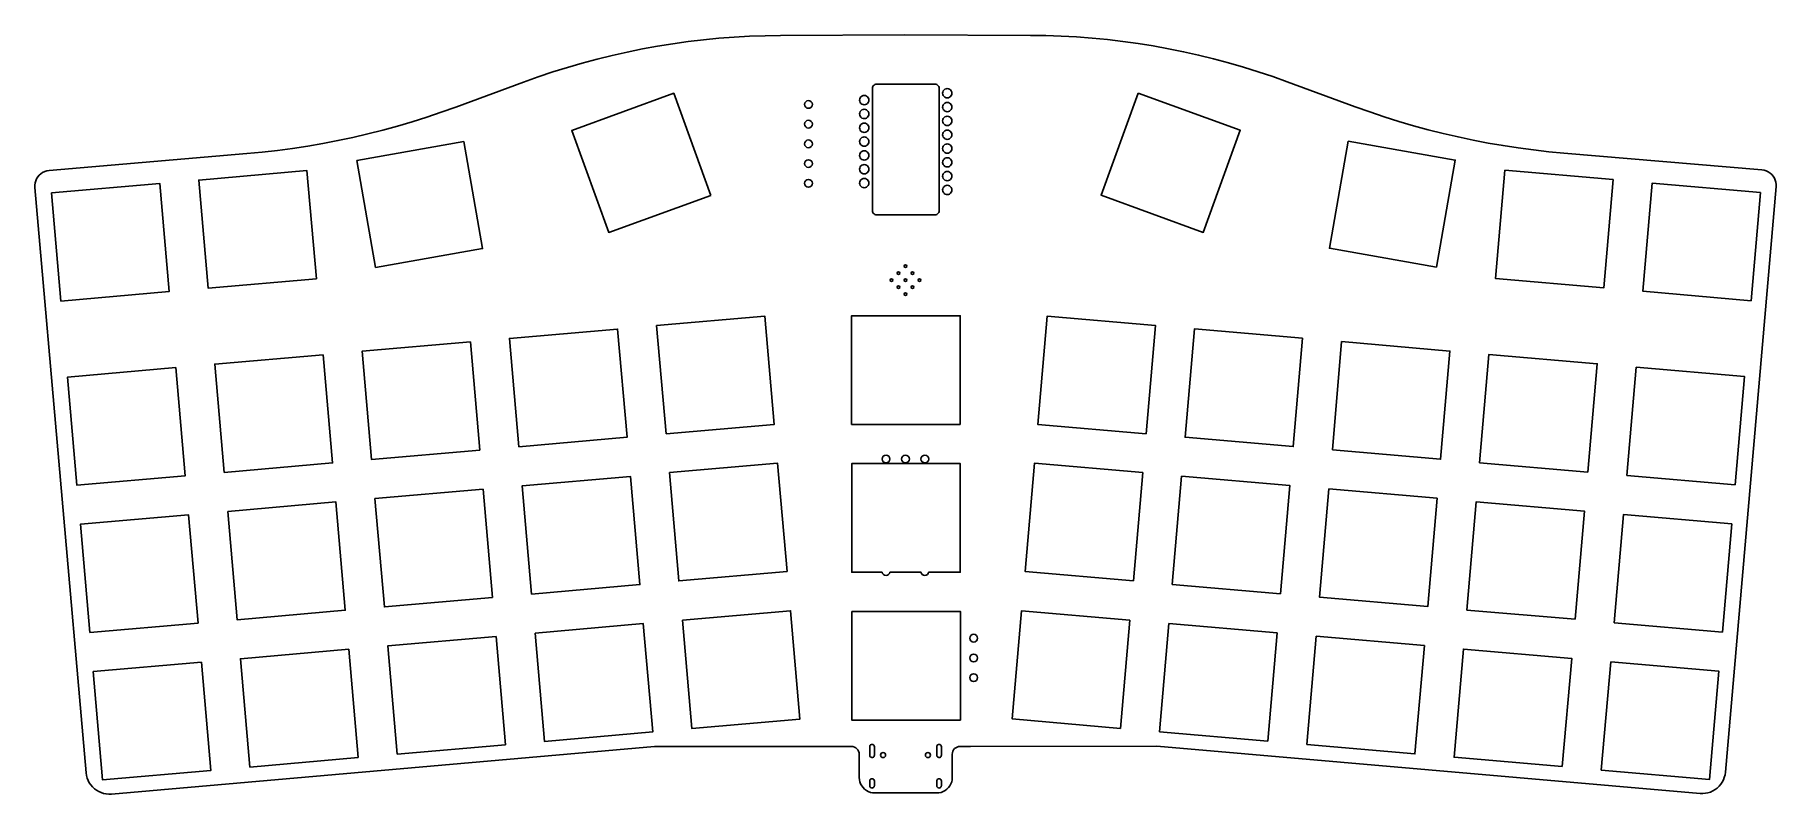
# Model space of a CAD drawing. Header units: millimetres. Extents: x -266 to -42, y 31 to 128.
import ezdxf

# ---------------------------------------------------------------- set-up
doc = ezdxf.new("R2010")
doc.units = ezdxf.units.MM
doc.layers.get('0').update_dxf_attribs({"linetype": 'CONTINUOUS'})

msp = doc.modelspace()

# ---------------------------------------------------------------- linework, layer by layer
for points in [[(-259.25, 32.99), (-259.17, 32.66), (-259.05, 32.35), (-258.89, 32.05), (-258.7, 31.77), (-258.49, 31.52), (-258.24, 31.28), (-257.97, 31.08), (-257.68, 30.91), (-257.37, 30.78), (-257.05, 30.68), (-256.72, 30.61), (-256.39, 30.58), (-256.05, 30.59), (-186.04, 36.72), (-162.03, 36.74), (-160.68, 36.74), (-160.49, 36.72), (-160.3, 36.66), (-160.13, 36.57), (-159.97, 36.44), (-159.85, 36.29), (-159.76, 36.12), (-159.7, 35.93), (-159.68, 35.74), (-159.68, 32.74), (-159.66, 32.45), (-159.6, 32.17), (-159.5, 31.9), (-159.36, 31.65), (-159.19, 31.43), (-158.99, 31.22), (-158.76, 31.05), (-158.51, 30.92), (-158.24, 30.82), (-157.97, 30.76), (-157.68, 30.74), (-149.68, 30.74), (-149.4, 30.76), (-149.12, 30.82), (-148.85, 30.92), (-148.6, 31.05), (-148.37, 31.22), (-148.17, 31.43), (-148, 31.65), (-147.86, 31.91), (-147.76, 32.17), (-147.7, 32.45), (-147.68, 32.74), (-147.68, 35.74), (-147.66, 35.93), (-147.61, 36.12), (-147.51, 36.29), (-147.39, 36.45), (-147.24, 36.57), (-147.07, 36.66), (-146.88, 36.72), (-146.69, 36.74), (-146.19, 36.74), (-145.34, 36.74), (-121.33, 36.75), (-51.31, 30.68), (-50.98, 30.67), (-50.64, 30.7), (-50.31, 30.76), (-49.99, 30.86), (-49.68, 31), (-49.39, 31.17), (-49.12, 31.37), (-48.88, 31.6), (-48.66, 31.86), (-48.47, 32.14), (-48.32, 32.44), (-48.2, 32.75), (-48.11, 33.07), (-48.07, 33.41), (-41.52, 108.86), (-41.52, 109.14), (-41.56, 109.42), (-41.63, 109.7), (-41.75, 109.96), (-41.9, 110.2), (-42.08, 110.42), (-42.3, 110.61), (-42.53, 110.77), (-42.79, 110.89), (-43.06, 110.97), (-43.35, 111.01), (-68.86, 113.18), (-70.83, 113.36), (-72.79, 113.58), (-74.75, 113.84), (-76.7, 114.14), (-78.64, 114.48), (-80.58, 114.85), (-82.51, 115.26), (-84.44, 115.71), (-86.35, 116.19), (-88.26, 116.71), (-90.15, 117.27), (-92.03, 117.86), (-93.9, 118.49), (-95.76, 119.15), (-104.52, 122.38), (-106.39, 123.04), (-108.28, 123.67), (-110.18, 124.26), (-112.09, 124.82), (-114.01, 125.33), (-115.94, 125.8), (-117.88, 126.23), (-119.83, 126.63), (-121.79, 126.98), (-123.75, 127.29), (-125.72, 127.57), (-127.7, 127.8), (-129.68, 127.99), (-131.66, 128.14), (-133.65, 128.25), (-135.63, 128.32), (-137.62, 128.35), (-153.78, 128.42), (-169.82, 128.34), (-171.81, 128.31), (-173.8, 128.23), (-175.78, 128.12), (-177.77, 127.97), (-179.75, 127.78), (-181.72, 127.54), (-183.69, 127.27), (-185.66, 126.95), (-187.61, 126.6), (-189.56, 126.2), (-191.5, 125.77), (-193.43, 125.3), (-195.36, 124.78), (-197.27, 124.23), (-199.16, 123.64), (-201.05, 123), (-202.92, 122.33), (-211.67, 119.11), (-213.53, 118.44), (-215.4, 117.81), (-217.29, 117.21), (-219.18, 116.66), (-221.08, 116.14), (-223, 115.65), (-224.92, 115.2), (-226.85, 114.79), (-228.79, 114.42), (-230.73, 114.08), (-232.69, 113.78), (-234.64, 113.52), (-236.6, 113.29), (-238.57, 113.11), (-264.08, 110.92), (-264.37, 110.88), (-264.64, 110.8), (-264.9, 110.67), (-265.13, 110.52), (-265.35, 110.33), (-265.53, 110.11), (-265.68, 109.87), (-265.8, 109.61), (-265.87, 109.33), (-265.91, 109.05), (-265.91, 108.76), (-259.3, 33.32)], [(-149.69, 105.27), (-149.8, 105.23), (-149.93, 105.22), (-157.43, 105.22), (-157.55, 105.23), (-157.66, 105.27), (-157.77, 105.34), (-157.86, 105.43), (-157.92, 105.53), (-157.96, 105.65), (-157.98, 105.77), (-157.98, 121.52), (-157.96, 121.64), (-157.92, 121.76), (-157.86, 121.86), (-157.77, 121.95), (-157.66, 122.02), (-157.55, 122.06), (-157.43, 122.07), (-149.93, 122.07), (-149.8, 122.06), (-149.69, 122.02), (-149.58, 121.95), (-149.5, 121.86), (-149.43, 121.76), (-149.39, 121.64), (-149.38, 121.52), (-149.38, 105.77), (-149.39, 105.65), (-149.43, 105.53), (-149.5, 105.43), (-149.58, 105.34)], [(-148.48, 120.31), (-148.63, 120.37), (-148.75, 120.47), (-148.85, 120.59), (-148.91, 120.74), (-148.93, 120.89), (-148.91, 121.05), (-148.85, 121.19), (-148.75, 121.31), (-148.63, 121.41), (-148.48, 121.47), (-148.33, 121.49), (-148.17, 121.47), (-148.03, 121.41), (-147.9, 121.31), (-147.81, 121.19), (-147.75, 121.05), (-147.73, 120.89), (-147.75, 120.74), (-147.81, 120.59), (-147.9, 120.47), (-148.03, 120.37), (-148.17, 120.31), (-148.33, 120.29)], [(-178.79, 107.73), (-191.95, 102.95), (-196.73, 116.1), (-183.57, 120.89)], [(-158.51, 119.7), (-158.6, 119.58), (-158.73, 119.48), (-158.87, 119.42), (-159.03, 119.4), (-159.18, 119.42), (-159.33, 119.48), (-159.45, 119.58), (-159.55, 119.7), (-159.61, 119.85), (-159.63, 120), (-159.61, 120.16), (-159.55, 120.3), (-159.45, 120.42), (-159.33, 120.52), (-159.18, 120.58), (-159.03, 120.6), (-158.87, 120.58), (-158.73, 120.52), (-158.6, 120.42), (-158.51, 120.3), (-158.45, 120.16), (-158.43, 120), (-158.45, 119.85)], [(-148.91, 118.96), (-148.93, 119.11), (-148.91, 119.27), (-148.85, 119.41), (-148.75, 119.53), (-148.63, 119.63), (-148.48, 119.69), (-148.33, 119.71), (-148.17, 119.69), (-148.03, 119.63), (-147.9, 119.53), (-147.81, 119.41), (-147.75, 119.27), (-147.73, 119.11), (-147.75, 118.96), (-147.81, 118.81), (-147.9, 118.69), (-148.03, 118.59), (-148.17, 118.53), (-148.33, 118.51), (-148.48, 118.53), (-148.63, 118.59), (-148.75, 118.69), (-148.85, 118.81)], [(-123.74, 120.9), (-110.58, 116.12), (-115.35, 102.96), (-128.51, 107.74)], [(-159.63, 118.22), (-159.61, 118.38), (-159.55, 118.52), (-159.45, 118.64), (-159.33, 118.74), (-159.18, 118.8), (-159.03, 118.82), (-158.87, 118.8), (-158.73, 118.74), (-158.6, 118.64), (-158.51, 118.52), (-158.45, 118.38), (-158.43, 118.22), (-158.45, 118.07), (-158.51, 117.92), (-158.6, 117.8), (-158.73, 117.7), (-158.87, 117.64), (-159.03, 117.62), (-159.18, 117.64), (-159.33, 117.7), (-159.45, 117.8), (-159.55, 117.92), (-159.61, 118.07)], [(-159.45, 116.02), (-159.55, 116.14), (-159.61, 116.29), (-159.63, 116.44), (-159.61, 116.6), (-159.55, 116.74), (-159.45, 116.86), (-159.33, 116.96), (-159.18, 117.02), (-159.03, 117.04), (-158.87, 117.02), (-158.73, 116.96), (-158.6, 116.86), (-158.51, 116.74), (-158.45, 116.6), (-158.43, 116.44), (-158.45, 116.29), (-158.51, 116.14), (-158.6, 116.02), (-158.73, 115.92), (-158.87, 115.86), (-159.03, 115.84), (-159.18, 115.86), (-159.33, 115.92)], [(-148.91, 117.49), (-148.85, 117.63), (-148.75, 117.75), (-148.63, 117.85), (-148.48, 117.91), (-148.33, 117.93), (-148.17, 117.91), (-148.03, 117.85), (-147.9, 117.75), (-147.81, 117.63), (-147.75, 117.49), (-147.73, 117.33), (-147.75, 117.18), (-147.81, 117.03), (-147.9, 116.91), (-148.03, 116.81), (-148.17, 116.75), (-148.33, 116.73), (-148.48, 116.75), (-148.63, 116.81), (-148.75, 116.91), (-148.85, 117.03), (-148.91, 117.18), (-148.93, 117.33)], [(-224.43, 112.24), (-210.64, 114.67), (-208.22, 100.88), (-222, 98.45)], [(-159.63, 114.66), (-159.61, 114.82), (-159.55, 114.96), (-159.45, 115.08), (-159.33, 115.18), (-159.18, 115.24), (-159.03, 115.26), (-158.87, 115.24), (-158.73, 115.18), (-158.6, 115.08), (-158.51, 114.96), (-158.45, 114.82), (-158.43, 114.66), (-158.45, 114.51), (-158.51, 114.36), (-158.6, 114.24), (-158.73, 114.14), (-158.87, 114.08), (-159.03, 114.06), (-159.18, 114.08), (-159.33, 114.14), (-159.45, 114.24), (-159.55, 114.36), (-159.61, 114.51)], [(-147.9, 115.13), (-148.03, 115.03), (-148.17, 114.97), (-148.33, 114.95), (-148.48, 114.97), (-148.63, 115.03), (-148.75, 115.13), (-148.85, 115.25), (-148.91, 115.4), (-148.93, 115.55), (-148.91, 115.71), (-148.85, 115.85), (-148.75, 115.97), (-148.63, 116.07), (-148.48, 116.13), (-148.33, 116.15), (-148.17, 116.13), (-148.03, 116.07), (-147.9, 115.97), (-147.81, 115.85), (-147.75, 115.71), (-147.73, 115.55), (-147.75, 115.4), (-147.81, 115.25)], [(-96.67, 114.7), (-82.88, 112.28), (-85.3, 98.49), (-99.09, 100.91)], [(-159.55, 112.58), (-159.61, 112.73), (-159.63, 112.88), (-159.61, 113.04), (-159.55, 113.18), (-159.45, 113.3), (-159.33, 113.4), (-159.18, 113.46), (-159.03, 113.48), (-158.87, 113.46), (-158.73, 113.4), (-158.6, 113.3), (-158.51, 113.18), (-158.45, 113.04), (-158.43, 112.88), (-158.45, 112.73), (-158.51, 112.58), (-158.6, 112.46), (-158.73, 112.36), (-158.87, 112.3), (-159.03, 112.28), (-159.18, 112.3), (-159.33, 112.36), (-159.45, 112.46)], [(-148.93, 113.77), (-148.91, 113.93), (-148.85, 114.07), (-148.75, 114.19), (-148.63, 114.29), (-148.48, 114.35), (-148.33, 114.37), (-148.17, 114.35), (-148.03, 114.29), (-147.9, 114.19), (-147.81, 114.07), (-147.75, 113.93), (-147.73, 113.77), (-147.75, 113.62), (-147.81, 113.47), (-147.9, 113.35), (-148.03, 113.25), (-148.17, 113.19), (-148.33, 113.17), (-148.48, 113.19), (-148.63, 113.25), (-148.75, 113.35), (-148.85, 113.47), (-148.91, 113.62)], [(-147.75, 111.84), (-147.81, 111.69), (-147.9, 111.57), (-148.03, 111.47), (-148.17, 111.41), (-148.33, 111.39), (-148.48, 111.41), (-148.63, 111.47), (-148.75, 111.57), (-148.85, 111.69), (-148.91, 111.84), (-148.93, 111.99), (-148.91, 112.15), (-148.85, 112.29), (-148.75, 112.41), (-148.63, 112.51), (-148.48, 112.57), (-148.33, 112.59), (-148.17, 112.57), (-148.03, 112.51), (-147.9, 112.41), (-147.81, 112.29), (-147.75, 112.15), (-147.73, 111.99)], [(-229.62, 96.98), (-243.57, 95.76), (-244.78, 109.71), (-230.84, 110.93)], [(-158.45, 110.95), (-158.51, 110.8), (-158.6, 110.68), (-158.73, 110.58), (-158.87, 110.52), (-159.03, 110.5), (-159.18, 110.52), (-159.33, 110.58), (-159.45, 110.68), (-159.55, 110.8), (-159.61, 110.95), (-159.63, 111.1), (-159.61, 111.26), (-159.55, 111.4), (-159.45, 111.52), (-159.33, 111.62), (-159.18, 111.68), (-159.03, 111.7), (-158.87, 111.68), (-158.73, 111.62), (-158.6, 111.52), (-158.51, 111.4), (-158.45, 111.26), (-158.43, 111.1)], [(-148.17, 110.79), (-148.03, 110.73), (-147.9, 110.63), (-147.81, 110.51), (-147.75, 110.37), (-147.73, 110.21), (-147.75, 110.06), (-147.81, 109.91), (-147.9, 109.79), (-148.03, 109.69), (-148.17, 109.63), (-148.33, 109.61), (-148.48, 109.63), (-148.63, 109.69), (-148.75, 109.79), (-148.85, 109.91), (-148.91, 110.06), (-148.93, 110.21), (-148.91, 110.37), (-148.85, 110.51), (-148.75, 110.63), (-148.63, 110.73), (-148.48, 110.79), (-148.33, 110.81)], [(-62.52, 109.76), (-63.73, 95.81), (-77.68, 97.02), (-76.47, 110.96)], [(-263.76, 108.06), (-249.81, 109.27), (-248.6, 95.33), (-262.55, 94.11)], [(-158.87, 108.74), (-159.03, 108.72), (-159.18, 108.74), (-159.33, 108.8), (-159.45, 108.9), (-159.55, 109.02), (-159.61, 109.17), (-159.63, 109.32), (-159.61, 109.48), (-159.55, 109.62), (-159.45, 109.74), (-159.33, 109.84), (-159.18, 109.9), (-159.03, 109.92), (-158.87, 109.9), (-158.73, 109.84), (-158.6, 109.74), (-158.51, 109.62), (-158.45, 109.48), (-158.43, 109.32), (-158.45, 109.17), (-158.51, 109.02), (-158.6, 108.9), (-158.73, 108.8)], [(-148.63, 108.95), (-148.48, 109.01), (-148.33, 109.03), (-148.17, 109.01), (-148.03, 108.95), (-147.9, 108.85), (-147.81, 108.73), (-147.75, 108.59), (-147.73, 108.43), (-147.75, 108.28), (-147.81, 108.13), (-147.9, 108.01), (-148.03, 107.91), (-148.17, 107.85), (-148.33, 107.83), (-148.48, 107.85), (-148.63, 107.91), (-148.75, 108.01), (-148.85, 108.13), (-148.91, 108.28), (-148.93, 108.43), (-148.91, 108.59), (-148.85, 108.73), (-148.75, 108.85)], [(-43.54, 108.11), (-44.75, 94.16), (-58.7, 95.37), (-57.49, 109.32)], [(-184.57, 77), (-185.78, 90.95), (-171.83, 92.17), (-170.62, 78.22)], [(-146.66, 78.23), (-160.66, 78.23), (-160.66, 92.23), (-146.66, 92.23)], [(-122.72, 77.02), (-136.67, 78.23), (-135.46, 92.17), (-121.51, 90.97)], [(-203.54, 75.35), (-204.76, 89.3), (-190.81, 90.51), (-189.6, 76.56)], [(-102.54, 89.32), (-103.74, 75.37), (-117.69, 76.58), (-116.48, 90.53)], [(-208.58, 74.91), (-222.52, 73.7), (-223.74, 87.64), (-209.79, 88.86)], [(-98.71, 74.94), (-97.51, 88.89), (-83.56, 87.68), (-84.77, 73.73)], [(-247.75, 85.55), (-246.53, 71.6), (-260.48, 70.39), (-261.69, 84.33)], [(-228.77, 87.2), (-227.55, 73.26), (-241.5, 72.04), (-242.72, 85.99)], [(-65.79, 72.08), (-79.73, 73.29), (-78.53, 87.24), (-64.58, 86.03)], [(-59.55, 85.6), (-45.6, 84.39), (-46.81, 70.44), (-60.76, 71.65)], [(-184.14, 72.02), (-170.2, 73.23), (-168.98, 59.28), (-182.93, 58.07)], [(-123.15, 72.03), (-124.35, 58.08), (-138.3, 59.29), (-137.09, 73.24)], [(-206.92, 55.93), (-220.87, 54.72), (-222.08, 68.66), (-208.14, 69.88)], [(-201.89, 56.37), (-203.11, 70.32), (-189.16, 71.53), (-187.94, 57.59)], [(-105.39, 56.39), (-119.34, 57.6), (-118.13, 71.55), (-104.18, 70.34)], [(-85.2, 68.7), (-86.41, 54.75), (-100.36, 55.96), (-99.15, 69.91)], [(-241.06, 67.01), (-227.11, 68.23), (-225.9, 54.28), (-239.85, 53.06)], [(-67.43, 53.11), (-81.38, 54.31), (-80.17, 68.26), (-66.22, 67.05)], [(-258.82, 51.41), (-260.04, 65.36), (-246.09, 66.57), (-244.88, 52.62)], [(-62.4, 52.67), (-61.19, 66.62), (-47.24, 65.41), (-48.45, 51.46)], [(-182.47, 52.99), (-168.53, 54.21), (-167.31, 40.26), (-181.26, 39.05)], [(-160.64, 54.13), (-146.64, 54.13), (-146.64, 40.13), (-160.64, 40.13)], [(-124.8, 53.01), (-126.01, 39.06), (-139.96, 40.27), (-138.75, 54.22)], [(-201.45, 51.34), (-187.5, 52.56), (-186.29, 38.61), (-200.24, 37.39)], [(-119.77, 52.57), (-105.83, 51.36), (-107.03, 37.42), (-120.98, 38.62)], [(-206.48, 50.9), (-205.27, 36.95), (-219.21, 35.74), (-220.43, 49.69)], [(-102, 36.98), (-100.79, 50.93), (-86.85, 49.72), (-88.06, 35.77)], [(-258.39, 46.38), (-244.44, 47.59), (-243.22, 33.65), (-257.17, 32.43)], [(-224.25, 35.3), (-238.19, 34.08), (-239.41, 48.03), (-225.46, 49.25)], [(-69.08, 34.13), (-83.02, 35.33), (-81.82, 49.28), (-67.87, 48.07)], [(-62.84, 47.64), (-48.89, 46.43), (-50.1, 32.48), (-64.05, 33.69)], [(-157.77, 35.44), (-157.85, 35.36), (-157.95, 35.31), (-158.06, 35.3), (-158.16, 35.33), (-158.25, 35.4), (-158.31, 35.49), (-158.33, 35.6), (-158.33, 36.7), (-158.32, 36.76), (-158.29, 36.86), (-158.21, 36.94), (-158.11, 36.99), (-158, 37), (-157.9, 36.97), (-157.81, 36.9), (-157.75, 36.81), (-157.73, 36.7), (-157.73, 35.6), (-157.74, 35.54)], [(-149.57, 36.94), (-149.47, 36.99), (-149.36, 37), (-149.26, 36.97), (-149.17, 36.9), (-149.11, 36.81), (-149.09, 36.7), (-149.09, 35.6), (-149.1, 35.54), (-149.13, 35.44), (-149.21, 35.36), (-149.31, 35.31), (-149.42, 35.3), (-149.52, 35.33), (-149.61, 35.4), (-149.67, 35.49), (-149.69, 35.6), (-149.69, 36.7), (-149.68, 36.76), (-149.65, 36.86)], [(-158.25, 31.47), (-158.31, 31.56), (-158.33, 31.67), (-158.33, 32.27), (-158.32, 32.33), (-158.29, 32.43), (-158.21, 32.51), (-158.11, 32.56), (-158, 32.57), (-157.9, 32.54), (-157.81, 32.47), (-157.75, 32.38), (-157.73, 32.27), (-157.73, 31.67), (-157.74, 31.61), (-157.77, 31.51), (-157.85, 31.43), (-157.95, 31.38), (-158.06, 31.37), (-158.16, 31.4)], [(-149.47, 32.56), (-149.36, 32.57), (-149.26, 32.54), (-149.17, 32.47), (-149.11, 32.38), (-149.09, 32.27), (-149.09, 31.67), (-149.1, 31.61), (-149.13, 31.51), (-149.21, 31.43), (-149.31, 31.38), (-149.42, 31.37), (-149.52, 31.4), (-149.61, 31.47), (-149.67, 31.56), (-149.69, 31.67), (-149.69, 32.27), (-149.68, 32.33), (-149.65, 32.43), (-149.57, 32.51)]]:
    msp.add_lwpolyline(points, close=True)
msp.add_lwpolyline([(-156.72, 59.18, 0.852241), (-155.73, 59.18), (-151.72, 59.18, 0.852241), (-150.73, 59.18), (-146.65, 59.18), (-146.65, 73.18), (-160.65, 73.18), (-160.65, 59.18)], format="xyb", close=True)
for centre, radius in [((-166.22, 119.45), 0.5), ((-166.22, 116.91), 0.5), ((-166.22, 114.37), 0.5), ((-166.22, 111.83), 0.5), ((-166.22, 109.29), 0.5), ((-153.71, 98.62), 0.175), ((-155.52, 96.82), 0.175), ((-154.62, 97.72), 0.175), ((-153.71, 96.82), 0.175), ((-152.81, 97.72), 0.175), ((-151.91, 96.82), 0.175), ((-154.62, 95.92), 0.175), ((-153.71, 95.02), 0.175), ((-152.81, 95.92), 0.175), ((-156.22, 73.76), 0.5), ((-153.72, 73.76), 0.5), ((-151.22, 73.76), 0.5), ((-144.94, 50.68), 0.5), ((-144.94, 48.13), 0.5), ((-144.94, 45.6), 0.5), ((-156.6, 35.62), 0.325), ((-150.82, 35.62), 0.325)]:
    msp.add_circle(centre, radius)

doc.saveas('drawing.dxf')
